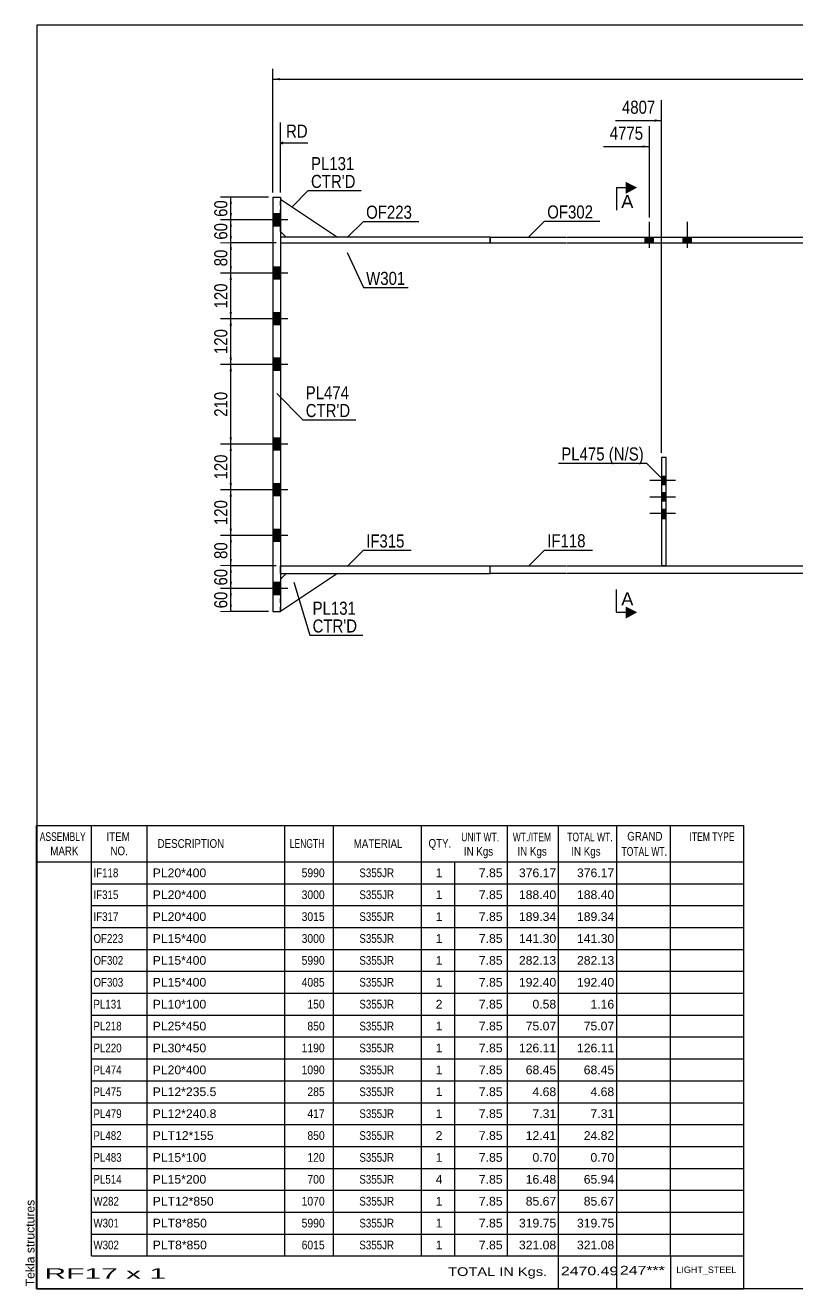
# Model space of a CAD drawing. Header units: millimetres. Extents: x -56 to 347, y -194 to 83.
# Drawn here: x -55.9 to 113.1, y -193.9 to 83.1 of the extents above; entities that cross this region are included whole.
import ezdxf

# ---------------------------------------------------------------- set-up
doc = ezdxf.new("R2010")
doc.units = ezdxf.units.MM
doc.linetypes.add('DXK_LINE_DOT1', pattern=[1.8814, 0.9407, -0.9407])
doc.styles.add('Arial', font='ARIAL.TTF', dxfattribs={"height": 0.2})
doc.styles.add('Arial Narrow', font='ARIALN.TTF', dxfattribs={"height": 0.2})

# ---------------------------------------------------------------- blocks, each defined once
blk = doc.blocks.new('Unknown-625697804-1211')
at = {"color": 5, "linetype": 'Continuous'}
for p, q in [((346.57, 83.11), (-53.43, 83.11)), ((-53.43, 83.11), (-53.43, -193.89)), ((346.57, -193.89), (346.57, 83.11)), ((-53.43, -193.89), (346.57, -193.89))]:
    blk.add_line(p, q, dxfattribs=at)
at = {"color": 174, "linetype": 'Continuous', "style": 'Arial'}
blk.add_text('Tekla structures', height=1.9102, rotation=90, dxfattribs=at).set_placement((-53.93, -193.39))
blk = doc.blocks.new('Part-625697804-1537 - 1232')
at = {"color": 2, "linetype": 'Continuous'}
for p, q in [((45.93, -37.08), (45.93, -35.42)), ((45.93, -35.42), (62.6, -35.42)), ((62.7, -35.42), (107.25, -35.42)), ((107.35, -35.42), (140.69, -35.42)), ((140.79, -35.42), (157.45, -35.42)), ((157.45, -35.42), (157.45, -37.08)), ((62.6, -37.08), (45.93, -37.08)), ((107.25, -37.08), (62.7, -37.08)), ((140.69, -37.08), (107.35, -37.08)), ((157.45, -37.08), (140.79, -37.08))]:
    blk.add_line(p, q, dxfattribs=at)
blk = doc.blocks.new('Part-625697804-1704 - 1232')
at = {"color": 7, "linetype": 'DXK_LINE_DOT1'}
for p, q in [((0, 35.42), (0, -35.42)), ((0, 35.42), (29.17, 35.42)), ((29.27, 35.42), (62.6, 35.42)), ((62.7, 35.42), (107.25, 35.42)), ((107.35, 35.42), (124.02, 35.42)), ((0, -35.42), (29.17, -35.42)), ((29.27, -35.42), (62.6, -35.42)), ((62.7, -35.42), (83.48, -35.42)), ((84.48, -35.42), (107.25, -35.42)), ((107.35, -35.42), (124.02, -35.42))]:
    blk.add_line(p, q, dxfattribs=at)
at = {"color": 2, "linetype": 'Continuous'}
blk.add_line((124.02, 35.42), (124.02, -35.42), dxfattribs=at)
blk = doc.blocks.new('Bolt-625697804-1708 - 1232')
at = {"linetype": 'Continuous'}
for points in [[(-1.67, 41.75), (-1.67, 39.08), (0, 39.08), (0, 41.75)], [(-1.67, 41.75), (-1.67, 39.08), (0, 39.08), (0, 41.75)], [(-1.67, 30.08), (-1.67, 27.42), (0, 27.42), (0, 30.08)], [(-1.67, 30.08), (-1.67, 27.42), (0, 27.42), (0, 30.08)], [(-1.67, 20.08), (-1.67, 17.42), (0, 17.42), (0, 20.08)], [(-1.67, 20.08), (-1.67, 17.42), (0, 17.42), (0, 20.08)], [(-1.67, 10.08), (-1.67, 7.42), (0, 7.42), (0, 10.08)], [(-1.67, 10.08), (-1.67, 7.42), (0, 7.42), (0, 10.08)], [(-1.67, -7.42), (-1.67, -10.08), (0, -10.08), (0, -7.42)], [(-1.67, -7.42), (-1.67, -10.08), (0, -10.08), (0, -7.42)], [(-1.67, -17.42), (-1.67, -20.08), (0, -20.08), (0, -17.42)], [(-1.67, -17.42), (-1.67, -20.08), (0, -20.08), (0, -17.42)], [(-1.67, -27.42), (-1.67, -30.08), (0, -30.08), (0, -27.42)], [(-1.67, -27.42), (-1.67, -30.08), (0, -30.08), (0, -27.42)], [(-1.67, -39.08), (-1.67, -41.75), (0, -41.75), (0, -39.08)], [(-1.67, -39.08), (-1.67, -41.75), (0, -41.75), (0, -39.08)]]:
    blk.add_hatch(color=3, dxfattribs=at).paths.add_polyline_path(points)
at = {"color": 3, "linetype": 'Continuous'}
for p, q in [((0, 41.75), (-1.67, 41.75)), ((0, 41.75), (-1.67, 41.75)), ((1.58, 40.42), (-7.5, 40.42)), ((1.58, 40.42), (-7.5, 40.42)), ((0, 39.08), (-1.67, 39.08)), ((0, 39.08), (-1.67, 39.08)), ((1.58, 28.75), (-7.5, 28.75)), ((1.58, 28.75), (-7.5, 28.75)), ((0, 30.08), (-1.67, 30.08)), ((0, 30.08), (-1.67, 30.08)), ((0, 27.42), (-1.67, 27.42)), ((0, 27.42), (-1.67, 27.42)), ((0, 20.08), (-1.67, 20.08)), ((0, 20.08), (-1.67, 20.08)), ((1.58, 18.75), (-7.5, 18.75)), ((1.58, 18.75), (-7.5, 18.75)), ((0, 17.42), (-1.67, 17.42)), ((0, 17.42), (-1.67, 17.42)), ((1.58, 8.75), (-7.5, 8.75)), ((1.58, 8.75), (-7.5, 8.75)), ((0, 10.08), (-1.67, 10.08)), ((0, 10.08), (-1.67, 10.08)), ((0, 7.42), (-1.67, 7.42)), ((0, 7.42), (-1.67, 7.42)), ((0, -7.42), (-1.67, -7.42)), ((0, -7.42), (-1.67, -7.42)), ((1.58, -8.75), (-7.5, -8.75)), ((1.58, -8.75), (-7.5, -8.75)), ((0, -10.08), (-1.67, -10.08)), ((0, -10.08), (-1.67, -10.08)), ((1.58, -18.75), (-7.5, -18.75)), ((1.58, -18.75), (-7.5, -18.75)), ((0, -17.42), (-1.67, -17.42)), ((0, -17.42), (-1.67, -17.42)), ((0, -20.08), (-1.67, -20.08)), ((0, -20.08), (-1.67, -20.08)), ((0, -27.42), (-1.67, -27.42)), ((0, -27.42), (-1.67, -27.42)), ((1.58, -28.75), (-7.5, -28.75)), ((1.58, -28.75), (-7.5, -28.75)), ((0, -30.08), (-1.67, -30.08)), ((0, -30.08), (-1.67, -30.08)), ((1.58, -40.42), (-7.5, -40.42)), ((1.58, -40.42), (-7.5, -40.42)), ((0, -39.08), (-1.67, -39.08)), ((0, -39.08), (-1.67, -39.08)), ((0, -41.75), (-1.67, -41.75)), ((0, -41.75), (-1.67, -41.75))]:
    blk.add_line(p, q, dxfattribs=at)
blk = doc.blocks.new('Part-625697804-1644 - 1232')
at = {"color": 2, "linetype": 'Continuous'}
for p, q in [((84.48, -11.68), (83.48, -11.68)), ((83.48, -11.68), (83.48, -35.42)), ((84.48, -35.42), (84.48, -11.68)), ((83.48, -25.01), (84.48, -25.01))]:
    blk.add_line(p, q, dxfattribs=at)
at = {"color": 7, "linetype": 'DXK_LINE_DOT1'}
blk.add_line((84.48, -35.42), (83.48, -35.42), dxfattribs=at)
blk = doc.blocks.new('Part-625697804-1405 - 1232')
at = {"color": 2, "linetype": 'Continuous'}
for p, q in [((0, 36.67), (0, 35.42)), ((29.17, 36.67), (0, 36.67)), ((45.93, 36.67), (29.27, 36.67)), ((45.93, 35.42), (45.93, 36.67)), ((0, 35.42), (29.17, 35.42)), ((29.27, 35.42), (45.93, 35.42))]:
    blk.add_line(p, q, dxfattribs=at)
blk = doc.blocks.new('Part-625697804-1427 - 1232')
at = {"color": 2, "linetype": 'Continuous'}
for p, q in [((45.93, 36.67), (45.93, 35.42)), ((45.93, 36.67), (62.6, 36.67)), ((62.7, 36.67), (107.25, 36.67)), ((107.35, 36.67), (140.69, 36.67)), ((140.79, 36.67), (157.45, 36.67)), ((157.45, 36.67), (157.45, 35.42)), ((45.93, 35.42), (62.6, 35.42)), ((62.7, 35.42), (107.25, 35.42)), ((107.35, 35.42), (140.69, 35.42)), ((140.79, 35.42), (157.45, 35.42))]:
    blk.add_line(p, q, dxfattribs=at)
blk = doc.blocks.new('Part-625697804-1515 - 1232')
at = {"color": 2, "linetype": 'Continuous'}
for p, q in [((0, -37.08), (0, -35.42)), ((0, -35.42), (29.17, -35.42)), ((29.27, -35.42), (45.93, -35.42)), ((45.93, -37.08), (45.93, -35.42)), ((0, -37.08), (29.17, -37.08)), ((29.27, -37.08), (45.93, -37.08))]:
    blk.add_line(p, q, dxfattribs=at)
blk = doc.blocks.new('Part-625697804-1588 - 1232')
at = {"color": 2, "linetype": 'Continuous'}
for p, q in [((-1.67, 45.42), (0, 45.42)), ((-1.67, 45.42), (-1.67, -45.42)), ((0, 45.42), (0, -45.42)), ((-1.67, -45.42), (0, -45.42))]:
    blk.add_line(p, q, dxfattribs=at)
blk = doc.blocks.new('Part-625697804-1617 - 1232')
at = {"color": 2, "linetype": 'Continuous'}
for p, q in [((0, 45), (12.5, 36.67)), ((1.25, 36.67), (0, 37.92))]:
    blk.add_line(p, q, dxfattribs=at)
at = {"color": 7, "linetype": 'DXK_LINE_DOT1'}
for p, q in [((0, 37.92), (0, 45)), ((12.5, 36.67), (1.25, 36.67))]:
    blk.add_line(p, q, dxfattribs=at)
blk = doc.blocks.new('Part-625697804-1622 - 1232')
at = {"color": 2, "linetype": 'Continuous'}
for p, q in [((12.5, -37.08), (0, -45.42)), ((0, -38.33), (1.25, -37.08))]:
    blk.add_line(p, q, dxfattribs=at)
at = {"color": 7, "linetype": 'DXK_LINE_DOT1'}
for p, q in [((0, -45.42), (0, -38.33)), ((1.25, -37.08), (12.5, -37.08))]:
    blk.add_line(p, q, dxfattribs=at)
blk = doc.blocks.new('Bolt-625697804-1706 - 1232')
at = {"linetype": 'Continuous'}
for points in [[(79.89, 35.42), (81.73, 35.42), (81.73, 36.67), (79.89, 36.67)], [(79.89, 35.41), (81.73, 35.41), (81.73, 36.66), (79.89, 36.66)], [(88.23, 35.42), (90.06, 35.42), (90.06, 36.67), (88.23, 36.67)], [(88.23, 35.41), (90.06, 35.41), (90.06, 36.66), (88.23, 36.66)]]:
    blk.add_hatch(color=3, dxfattribs=at).paths.add_polyline_path(points)
at = {"color": 3, "linetype": 'Continuous'}
for p, q in [((80.81, 34.33), (80.81, 40)), ((80.81, 34.33), (80.81, 39.99)), ((89.14, 34.33), (89.14, 40)), ((89.14, 34.33), (89.14, 39.99)), ((79.89, 35.42), (79.89, 36.67)), ((79.89, 35.41), (79.89, 36.66)), ((81.73, 35.42), (81.73, 36.67)), ((81.73, 35.41), (81.73, 36.66)), ((88.23, 35.42), (88.23, 36.67)), ((88.23, 35.41), (88.23, 36.66)), ((90.06, 35.42), (90.06, 36.67)), ((90.06, 35.41), (90.06, 36.66))]:
    blk.add_line(p, q, dxfattribs=at)
blk = doc.blocks.new('Bolt-625697804-1709 - 1232')
at = {"linetype": 'Continuous'}
for points in [[(84.48, -17.63), (84.48, -15.8), (83.48, -15.8), (83.48, -17.63)], [(84.48, -21.26), (84.48, -19.43), (83.48, -19.43), (83.48, -21.26)], [(84.48, -24.9), (84.48, -23.06), (83.48, -23.06), (83.48, -24.9)]]:
    blk.add_hatch(color=3, dxfattribs=at).paths.add_polyline_path(points)
at = {"color": 3, "linetype": 'Continuous'}
for p, q in [((84.48, -15.8), (83.48, -15.8)), ((86.56, -16.71), (80.89, -16.71)), ((84.48, -17.63), (83.48, -17.63)), ((86.56, -20.35), (80.89, -20.35)), ((84.48, -19.43), (83.48, -19.43)), ((84.48, -21.26), (83.48, -21.26)), ((86.56, -23.98), (80.89, -23.98)), ((84.48, -23.06), (83.48, -23.06)), ((84.48, -24.9), (83.48, -24.9))]:
    blk.add_line(p, q, dxfattribs=at)
blk = doc.blocks.new('StraightDimension-625697804-1729 - 1232')
at = {"linetype": 'Continuous'}
blk.add_hatch(color=7, dxfattribs=at).paths.add_polyline_path([(79.31, 56.76), (80.81, 56.51), (79.31, 56.26)])
at = {"color": 7, "linetype": 'Continuous'}
for p, q in [((80.81, 40.99), (80.81, 61.01)), ((70.75, 56.51), (80.81, 56.51))]:
    blk.add_line(p, q, dxfattribs=at)
at = {"color": 0, "linetype": 'Continuous'}
blk.add_wipeout([(6.53, 57.86), (6.53, 62.06), (0.59, 62.06), (0.59, 57.86)], dxfattribs=at)
at = {"color": 7, "linetype": 'Continuous'}
for p, q in [((0, 46.42), (0, 61.76)), ((0.5, 57.51), (0, 57.26)), ((0.5, 57.01), (0, 57.26)), ((5.93, 57.26), (0, 57.26))]:
    blk.add_line(p, q, dxfattribs=at)
at = {"color": 3, "linetype": 'Continuous', "style": 'Arial Narrow'}
blk.add_text('RD', height=2.863, dxfattribs=at).set_placement((1.19, 58.46))
at = {"color": 0}
blk.add_wipeout([(80.04, 57.41), (80.04, 61.61), (71.52, 61.61), (71.52, 57.41)], dxfattribs=at)
at = {"color": 3, "style": 'Arial Narrow'}
blk.add_text('4775', height=2.863, dxfattribs=at).set_placement((72.12, 58.01))
blk = doc.blocks.new('StraightDimension-625697804-1847 - 1232')
at = {"linetype": 'Continuous'}
for points in [[(-11.17, 43.92), (-10.92, 45.42), (-10.67, 43.92)], [(-10.67, 41.92), (-10.92, 40.42), (-11.17, 41.92)]]:
    blk.add_hatch(color=7, dxfattribs=at).paths.add_polyline_path(points)
at = {"color": 7, "linetype": 'Continuous'}
for p, q in [((-2.67, 45.42), (-13.17, 45.42)), ((-10.92, 40.42), (-10.92, 45.42)), ((-1, 40.42), (-13.17, 40.42))]:
    blk.add_line(p, q, dxfattribs=at)
at = {"color": 0}
blk.add_wipeout([(-11.07, 45.34), (-15.27, 45.34), (-15.27, 40.49), (-11.07, 40.49)], dxfattribs=at)
at = {"color": 3, "style": 'Arial Narrow'}
blk.add_text('60', height=2.863, rotation=90.0002, dxfattribs=at).set_placement((-11.67, 41.09))
blk = doc.blocks.new('StraightDimension-625697804-1748 - 1232')
at = {"linetype": 'Continuous'}
blk.add_hatch(color=7, dxfattribs=at).paths.add_polyline_path([(81.98, 62.46), (83.48, 62.21), (81.98, 61.96)])
at = {"color": 7, "linetype": 'Continuous'}
for p, q in [((83.48, -10.68), (83.48, 66.71)), ((73.41, 62.21), (83.48, 62.21))]:
    blk.add_line(p, q, dxfattribs=at)
at = {"color": 0}
blk.add_wipeout([(82.7, 63.11), (82.7, 67.31), (74.19, 67.31), (74.19, 63.11)], dxfattribs=at)
at = {"color": 3, "style": 'Arial Narrow'}
blk.add_text('4807', height=2.863, dxfattribs=at).set_placement((74.79, 63.71))
blk = doc.blocks.new('StraightDimension-625697804-1881 - 1232')
at = {"linetype": 'Continuous'}
for points in [[(-11.17, 33.92), (-10.92, 35.42), (-10.67, 33.92)], [(-10.67, 30.25), (-10.92, 28.75), (-11.17, 30.25)]]:
    blk.add_hatch(color=7, dxfattribs=at).paths.add_polyline_path(points)
at = {"color": 7, "linetype": 'Continuous'}
for p, q in [((-1, 35.42), (-13.17, 35.42)), ((-10.92, 28.75), (-10.92, 35.42)), ((-1, 28.75), (-13.17, 28.75))]:
    blk.add_line(p, q, dxfattribs=at)
at = {"color": 0}
blk.add_wipeout([(-11.07, 34.51), (-15.27, 34.51), (-15.27, 29.66), (-11.07, 29.66)], dxfattribs=at)
at = {"color": 3, "style": 'Arial Narrow'}
blk.add_text('80', height=2.863, rotation=90.0002, dxfattribs=at).set_placement((-11.67, 30.26))
blk = doc.blocks.new('StraightDimension-625697804-1865 - 1232')
at = {"linetype": 'Continuous'}
for points in [[(-11.17, 38.92), (-10.92, 40.42), (-10.67, 38.92)], [(-10.67, 36.92), (-10.92, 35.42), (-11.17, 36.92)]]:
    blk.add_hatch(color=7, dxfattribs=at).paths.add_polyline_path(points)
at = {"color": 7, "linetype": 'Continuous'}
for p, q in [((-1, 40.42), (-13.17, 40.42)), ((-10.92, 35.42), (-10.92, 40.42)), ((-1, 35.42), (-13.17, 35.42))]:
    blk.add_line(p, q, dxfattribs=at)
at = {"color": 0}
blk.add_wipeout([(-11.07, 40.34), (-15.27, 40.34), (-15.27, 35.49), (-11.07, 35.49)], dxfattribs=at)
at = {"color": 3, "style": 'Arial Narrow'}
blk.add_text('60', height=2.863, rotation=90.0002, dxfattribs=at).set_placement((-11.67, 36.09))
blk = doc.blocks.new('StraightDimension-625697804-1898 - 1232')
at = {"linetype": 'Continuous'}
for points in [[(-11.17, 17.25), (-10.92, 18.75), (-10.67, 17.25)], [(-10.67, 10.25), (-10.92, 8.75), (-11.17, 10.25)]]:
    blk.add_hatch(color=7, dxfattribs=at).paths.add_polyline_path(points)
at = {"color": 7, "linetype": 'Continuous'}
for p, q in [((-1, 18.75), (-13.17, 18.75)), ((-10.92, 8.75), (-10.92, 18.75)), ((-1, 8.75), (-13.17, 8.75))]:
    blk.add_line(p, q, dxfattribs=at)
at = {"color": 0}
blk.add_wipeout([(-11.07, 17.09), (-15.27, 17.09), (-15.27, 10.41), (-11.07, 10.41)], dxfattribs=at)
at = {"color": 3, "style": 'Arial Narrow'}
blk.add_text('120', height=2.863, rotation=90.0002, dxfattribs=at).set_placement((-11.67, 11.01))
blk = doc.blocks.new('StraightDimension-625697804-1889 - 1232')
at = {"linetype": 'Continuous'}
for points in [[(-11.17, 27.25), (-10.92, 28.75), (-10.67, 27.25)], [(-10.67, 20.25), (-10.92, 18.75), (-11.17, 20.25)]]:
    blk.add_hatch(color=7, dxfattribs=at).paths.add_polyline_path(points)
at = {"color": 7, "linetype": 'Continuous'}
for p, q in [((-1, 28.75), (-13.17, 28.75)), ((-10.92, 18.75), (-10.92, 28.75)), ((-1, 18.75), (-13.17, 18.75))]:
    blk.add_line(p, q, dxfattribs=at)
at = {"color": 0}
blk.add_wipeout([(-11.07, 27.09), (-15.27, 27.09), (-15.27, 20.41), (-11.07, 20.41)], dxfattribs=at)
at = {"color": 3, "style": 'Arial Narrow'}
blk.add_text('120', height=2.863, rotation=90.0002, dxfattribs=at).set_placement((-11.67, 21.01))
blk = doc.blocks.new('StraightDimension-625697804-1905 - 1232')
at = {"linetype": 'Continuous'}
for points in [[(-11.17, 7.25), (-10.92, 8.75), (-10.67, 7.25)], [(-10.67, -7.25), (-10.92, -8.75), (-11.17, -7.25)]]:
    blk.add_hatch(color=7, dxfattribs=at).paths.add_polyline_path(points)
at = {"color": 7, "linetype": 'Continuous'}
for p, q in [((-1, 8.75), (-13.17, 8.75)), ((-10.92, -8.75), (-10.92, 8.75)), ((-1, -8.75), (-13.17, -8.75))]:
    blk.add_line(p, q, dxfattribs=at)
at = {"color": 0}
blk.add_wipeout([(-11.07, 3.34), (-15.27, 3.34), (-15.27, -3.34), (-11.07, -3.34)], dxfattribs=at)
at = {"color": 3, "style": 'Arial Narrow'}
blk.add_text('210', height=2.863, rotation=90.0002, dxfattribs=at).set_placement((-11.67, -2.74))
blk = doc.blocks.new('StraightDimension-625697804-1912 - 1232')
at = {"linetype": 'Continuous'}
for points in [[(-11.17, -10.25), (-10.92, -8.75), (-10.67, -10.25)], [(-10.67, -17.25), (-10.92, -18.75), (-11.17, -17.25)]]:
    blk.add_hatch(color=7, dxfattribs=at).paths.add_polyline_path(points)
at = {"color": 7, "linetype": 'Continuous'}
for p, q in [((-1, -8.75), (-13.17, -8.75)), ((-10.92, -18.75), (-10.92, -8.75)), ((-1, -18.75), (-13.17, -18.75))]:
    blk.add_line(p, q, dxfattribs=at)
at = {"color": 0}
blk.add_wipeout([(-11.07, -10.41), (-15.27, -10.41), (-15.27, -17.09), (-11.07, -17.09)], dxfattribs=at)
at = {"color": 3, "style": 'Arial Narrow'}
blk.add_text('120', height=2.863, rotation=90.0002, dxfattribs=at).set_placement((-11.67, -16.49))
blk = doc.blocks.new('StraightDimension-625697804-1919 - 1232')
at = {"linetype": 'Continuous'}
for points in [[(-11.17, -20.25), (-10.92, -18.75), (-10.67, -20.25)], [(-10.67, -27.24), (-10.92, -28.74), (-11.17, -27.24)]]:
    blk.add_hatch(color=7, dxfattribs=at).paths.add_polyline_path(points)
at = {"color": 7, "linetype": 'Continuous'}
for p, q in [((-1, -18.75), (-13.17, -18.75)), ((-10.92, -28.74), (-10.92, -18.75)), ((-1, -28.74), (-13.17, -28.74))]:
    blk.add_line(p, q, dxfattribs=at)
at = {"color": 0}
blk.add_wipeout([(-11.07, -20.4), (-15.27, -20.4), (-15.27, -27.09), (-11.07, -27.09)], dxfattribs=at)
at = {"color": 3, "style": 'Arial Narrow'}
blk.add_text('120', height=2.863, rotation=90.0002, dxfattribs=at).set_placement((-11.67, -26.49))
blk = doc.blocks.new('StraightDimension-625697804-1929 - 1232')
at = {"linetype": 'Continuous'}
for points in [[(-11.17, -30.24), (-10.92, -28.74), (-10.67, -30.24)], [(-10.67, -33.92), (-10.92, -35.42), (-11.17, -33.92)]]:
    blk.add_hatch(color=7, dxfattribs=at).paths.add_polyline_path(points)
at = {"color": 7, "linetype": 'Continuous'}
for p, q in [((-1, -28.74), (-13.17, -28.74)), ((-10.92, -35.42), (-10.92, -28.74)), ((-1, -35.42), (-13.17, -35.42))]:
    blk.add_line(p, q, dxfattribs=at)
at = {"color": 0}
blk.add_wipeout([(-11.07, -29.65), (-15.27, -29.65), (-15.27, -34.51), (-11.07, -34.51)], dxfattribs=at)
at = {"color": 3, "style": 'Arial Narrow'}
blk.add_text('80', height=2.863, rotation=90.0002, dxfattribs=at).set_placement((-11.67, -33.91))
blk = doc.blocks.new('StraightDimension-625697804-1935 - 1232')
at = {"linetype": 'Continuous'}
for points in [[(-11.17, -36.92), (-10.92, -35.42), (-10.67, -36.92)], [(-10.67, -38.92), (-10.92, -40.42), (-11.17, -38.92)]]:
    blk.add_hatch(color=7, dxfattribs=at).paths.add_polyline_path(points)
at = {"color": 7, "linetype": 'Continuous'}
for p, q in [((-1, -35.42), (-13.17, -35.42)), ((-10.92, -40.42), (-10.92, -35.42)), ((-1, -40.42), (-13.17, -40.42))]:
    blk.add_line(p, q, dxfattribs=at)
at = {"color": 0}
blk.add_wipeout([(-11.07, -35.49), (-15.27, -35.49), (-15.27, -40.34), (-11.07, -40.34)], dxfattribs=at)
at = {"color": 3, "style": 'Arial Narrow'}
blk.add_text('60', height=2.863, rotation=90.0002, dxfattribs=at).set_placement((-11.67, -39.74))
blk = doc.blocks.new('StraightDimension-625697804-1950 - 1232')
at = {"linetype": 'Continuous'}
for points in [[(-11.17, -41.92), (-10.92, -40.42), (-10.67, -41.92)], [(-10.67, -43.92), (-10.92, -45.42), (-11.17, -43.92)]]:
    blk.add_hatch(color=7, dxfattribs=at).paths.add_polyline_path(points)
at = {"color": 7, "linetype": 'Continuous'}
for p, q in [((-1, -40.42), (-13.17, -40.42)), ((-10.92, -45.42), (-10.92, -40.42)), ((-2.67, -45.42), (-13.17, -45.42))]:
    blk.add_line(p, q, dxfattribs=at)
at = {"color": 0}
blk.add_wipeout([(-11.07, -40.49), (-15.27, -40.49), (-15.27, -45.34), (-11.07, -45.34)], dxfattribs=at)
at = {"color": 3, "style": 'Arial Narrow'}
blk.add_text('60', height=2.863, rotation=90.0002, dxfattribs=at).set_placement((-11.67, -44.74))
blk = doc.blocks.new('StraightDimension-625697804-1968 - 1232')
at = {"linetype": 'Continuous'}
for points in [[(-0.17, 71.04), (-1.67, 71.29), (-0.17, 71.54)], [(288.55, 71.54), (290.05, 71.29), (288.55, 71.04)]]:
    blk.add_hatch(color=7, dxfattribs=at).paths.add_polyline_path(points)
at = {"color": 7, "linetype": 'Continuous'}
for p, q in [((-1.67, 46.42), (-1.67, 73.54)), ((290.05, -36.5), (290.05, 73.54)), ((-1.67, 71.29), (290.05, 71.29))]:
    blk.add_line(p, q, dxfattribs=at)
at = {"color": 0}
blk.add_wipeout([(149.36, 71.44), (149.36, 75.64), (139.02, 75.64), (139.02, 71.44)], dxfattribs=at)
at = {"color": 3, "style": 'Arial Narrow'}
blk.add_text('13215', height=2.863, dxfattribs=at).set_placement((139.62, 72.04))
blk = doc.blocks.new('CBS_BOM-625697804-7158')
at = {"color": 7, "linetype": 'Continuous'}
for p, q in [((-53.46, -100.33), (-53.46, -92.33)), ((-53.46, -92.33), (101.46, -92.33)), ((-41.46, -100.33), (-41.46, -92.33)), ((-29.27, -100.33), (-29.27, -92.33)), ((0.89, -100.33), (0.89, -92.33)), ((11.57, -100.33), (11.57, -92.33)), ((30.89, -100.33), (30.89, -92.33)), ((49.69, -100.33), (49.69, -92.33)), ((60.9, -100.33), (60.9, -92.33)), ((73.69, -100.33), (73.69, -92.33)), ((85.44, -100.33), (85.44, -92.33)), ((101.46, -92.33), (101.45, -100.32)), ((-53.46, -100.33), (101.46, -100.33)), ((-53.46, -105.13), (-53.46, -100.33)), ((-41.46, -105.13), (-41.46, -100.33)), ((-29.27, -105.13), (-29.27, -100.33)), ((0.89, -105.13), (0.89, -100.33)), ((11.57, -105.13), (11.57, -100.33)), ((30.89, -105.13), (30.89, -100.33)), ((38.15, -105.13), (38.15, -100.33)), ((49.69, -105.13), (49.69, -100.33)), ((60.9, -105.13), (60.9, -100.33)), ((73.69, -105.13), (73.69, -100.33)), ((85.45, -105.13), (85.45, -100.33)), ((101.46, -100.33), (101.46, -105.13)), ((-53.46, -109.93), (-53.46, -105.13)), ((-41.46, -105.13), (101.46, -105.13)), ((-41.46, -109.93), (-41.46, -105.13)), ((-29.27, -109.93), (-29.27, -105.13)), ((0.89, -109.93), (0.89, -105.13)), ((11.57, -109.93), (11.57, -105.13)), ((30.89, -109.93), (30.89, -105.13)), ((38.15, -109.93), (38.15, -105.13)), ((49.69, -109.93), (49.69, -105.13)), ((60.9, -109.93), (60.9, -105.13)), ((73.69, -109.93), (73.69, -105.13)), ((85.45, -109.93), (85.45, -105.13)), ((101.46, -105.13), (101.46, -109.93)), ((-53.46, -114.73), (-53.46, -109.93)), ((-41.46, -109.93), (101.46, -109.93)), ((-41.46, -114.73), (-41.46, -109.93)), ((-29.27, -114.73), (-29.27, -109.93)), ((0.89, -114.73), (0.89, -109.93)), ((11.57, -114.73), (11.57, -109.93)), ((30.89, -114.73), (30.89, -109.93)), ((38.15, -114.73), (38.15, -109.93)), ((49.69, -114.73), (49.69, -109.93)), ((60.9, -114.73), (60.9, -109.93)), ((73.69, -114.73), (73.69, -109.93)), ((85.45, -114.73), (85.45, -109.93)), ((101.46, -109.93), (101.46, -114.73)), ((-53.46, -119.53), (-53.46, -114.73)), ((-41.46, -114.73), (101.46, -114.73)), ((-41.46, -119.53), (-41.46, -114.73)), ((-29.27, -119.53), (-29.27, -114.73)), ((0.89, -119.53), (0.89, -114.73)), ((11.57, -119.53), (11.57, -114.73)), ((30.89, -119.53), (30.89, -114.73)), ((38.15, -119.53), (38.15, -114.73)), ((49.69, -119.53), (49.69, -114.73)), ((60.9, -119.53), (60.9, -114.73)), ((73.69, -119.53), (73.69, -114.73)), ((85.45, -119.53), (85.45, -114.73)), ((101.46, -114.73), (101.46, -119.53)), ((-53.46, -124.33), (-53.46, -119.53)), ((-41.46, -119.53), (101.46, -119.53)), ((-41.46, -124.33), (-41.46, -119.53)), ((-29.27, -124.33), (-29.27, -119.53)), ((0.89, -124.33), (0.89, -119.53)), ((11.57, -124.33), (11.57, -119.53)), ((30.89, -124.33), (30.89, -119.53)), ((38.15, -124.33), (38.15, -119.53)), ((49.69, -124.33), (49.69, -119.53)), ((60.9, -124.33), (60.9, -119.53)), ((73.69, -124.33), (73.69, -119.53)), ((85.45, -124.33), (85.45, -119.53)), ((101.46, -119.53), (101.46, -124.33)), ((-53.46, -129.13), (-53.46, -124.33)), ((-41.46, -124.33), (101.46, -124.33)), ((-41.46, -129.13), (-41.46, -124.33)), ((-29.27, -129.13), (-29.27, -124.33)), ((0.89, -129.13), (0.89, -124.33)), ((11.57, -129.13), (11.57, -124.33)), ((30.89, -129.13), (30.89, -124.33)), ((38.15, -129.13), (38.15, -124.33)), ((49.69, -129.13), (49.69, -124.33)), ((60.9, -129.13), (60.9, -124.33)), ((73.69, -129.13), (73.69, -124.33)), ((85.45, -129.13), (85.45, -124.33)), ((101.46, -124.33), (101.46, -129.13)), ((-53.46, -133.93), (-53.46, -129.13)), ((-41.46, -129.13), (101.46, -129.13)), ((-41.46, -133.93), (-41.46, -129.13)), ((-29.27, -133.93), (-29.27, -129.13)), ((0.89, -133.93), (0.89, -129.13)), ((11.57, -133.93), (11.57, -129.13)), ((30.89, -133.93), (30.89, -129.13)), ((38.15, -133.93), (38.15, -129.13)), ((49.69, -133.93), (49.69, -129.13)), ((60.9, -133.93), (60.9, -129.13)), ((73.69, -133.93), (73.69, -129.13)), ((85.45, -133.93), (85.45, -129.13)), ((101.46, -129.13), (101.46, -133.93)), ((-53.46, -138.73), (-53.46, -133.93)), ((-41.46, -133.93), (101.46, -133.93)), ((-41.46, -138.73), (-41.46, -133.93)), ((-29.27, -138.73), (-29.27, -133.93)), ((0.89, -138.73), (0.89, -133.93)), ((11.57, -138.73), (11.57, -133.93)), ((30.89, -138.73), (30.89, -133.93)), ((38.15, -138.73), (38.15, -133.93)), ((49.69, -138.73), (49.69, -133.93)), ((60.9, -138.73), (60.9, -133.93)), ((73.69, -138.73), (73.69, -133.93)), ((85.45, -138.73), (85.45, -133.93)), ((101.46, -133.93), (101.46, -138.73)), ((-53.46, -143.53), (-53.46, -138.73)), ((-41.46, -138.73), (101.46, -138.73)), ((-41.46, -143.53), (-41.46, -138.73)), ((-29.27, -143.53), (-29.27, -138.73)), ((0.89, -143.53), (0.89, -138.73)), ((11.57, -143.53), (11.57, -138.73)), ((30.89, -143.53), (30.89, -138.73)), ((38.15, -143.53), (38.15, -138.73)), ((49.69, -143.53), (49.69, -138.73)), ((60.9, -143.53), (60.9, -138.73)), ((73.69, -143.53), (73.69, -138.73)), ((85.45, -143.53), (85.45, -138.73)), ((101.46, -138.73), (101.46, -143.53)), ((-53.46, -148.33), (-53.46, -143.53)), ((-41.46, -143.53), (101.46, -143.53)), ((-41.46, -148.33), (-41.46, -143.53)), ((-29.27, -148.33), (-29.27, -143.53)), ((0.89, -148.33), (0.89, -143.53)), ((11.57, -148.33), (11.57, -143.53)), ((30.89, -148.33), (30.89, -143.53)), ((38.15, -148.33), (38.15, -143.53)), ((49.69, -148.33), (49.69, -143.53)), ((60.9, -148.33), (60.9, -143.53)), ((73.69, -148.33), (73.69, -143.53)), ((85.45, -148.33), (85.45, -143.53)), ((101.46, -143.53), (101.46, -148.33)), ((-53.46, -153.13), (-53.46, -148.33)), ((-41.46, -148.33), (101.46, -148.33)), ((-41.46, -153.13), (-41.46, -148.33)), ((-29.27, -153.13), (-29.27, -148.33)), ((0.89, -153.13), (0.89, -148.33)), ((11.57, -153.13), (11.57, -148.33)), ((30.89, -153.13), (30.89, -148.33)), ((38.15, -153.13), (38.15, -148.33)), ((49.69, -153.13), (49.69, -148.33)), ((60.9, -153.13), (60.9, -148.33)), ((73.69, -153.13), (73.69, -148.33)), ((85.45, -153.13), (85.45, -148.33)), ((101.46, -148.33), (101.46, -153.13)), ((-53.46, -157.93), (-53.46, -153.13)), ((-41.46, -153.13), (101.46, -153.13)), ((-41.46, -157.93), (-41.46, -153.13)), ((-29.27, -157.93), (-29.27, -153.13)), ((0.89, -157.93), (0.89, -153.13)), ((11.57, -157.93), (11.57, -153.13)), ((30.89, -157.93), (30.89, -153.13)), ((38.15, -157.93), (38.15, -153.13)), ((49.69, -157.93), (49.69, -153.13)), ((60.9, -157.93), (60.9, -153.13)), ((73.69, -157.93), (73.69, -153.13)), ((85.45, -157.93), (85.45, -153.13)), ((101.46, -153.13), (101.46, -157.93)), ((-53.46, -162.73), (-53.46, -157.93)), ((-41.46, -157.93), (101.46, -157.93)), ((-41.46, -162.73), (-41.46, -157.93)), ((-29.27, -162.73), (-29.27, -157.93)), ((0.89, -162.73), (0.89, -157.93)), ((11.57, -162.73), (11.57, -157.93)), ((30.89, -162.73), (30.89, -157.93)), ((38.15, -162.73), (38.15, -157.93)), ((49.69, -162.73), (49.69, -157.93)), ((60.9, -162.73), (60.9, -157.93)), ((73.69, -162.73), (73.69, -157.93)), ((85.45, -162.73), (85.45, -157.93)), ((101.46, -157.93), (101.46, -162.73)), ((-53.46, -167.53), (-53.46, -162.73)), ((-41.46, -162.73), (101.46, -162.73)), ((-41.46, -167.53), (-41.46, -162.73)), ((-29.27, -167.53), (-29.27, -162.73)), ((0.89, -167.53), (0.89, -162.73)), ((11.57, -167.53), (11.57, -162.73)), ((30.89, -167.53), (30.89, -162.73)), ((38.15, -167.53), (38.15, -162.73)), ((49.69, -167.53), (49.69, -162.73)), ((60.9, -167.53), (60.9, -162.73)), ((73.69, -167.53), (73.69, -162.73)), ((85.45, -167.53), (85.45, -162.73)), ((101.46, -162.73), (101.46, -167.53)), ((-53.46, -172.33), (-53.46, -167.53)), ((-41.46, -167.53), (101.46, -167.53)), ((-41.46, -172.33), (-41.46, -167.53)), ((-29.27, -172.33), (-29.27, -167.53)), ((0.89, -172.33), (0.89, -167.53)), ((11.57, -172.33), (11.57, -167.53)), ((30.89, -172.33), (30.89, -167.53)), ((38.15, -172.33), (38.15, -167.53)), ((49.69, -172.33), (49.69, -167.53)), ((60.9, -172.33), (60.9, -167.53)), ((73.69, -172.33), (73.69, -167.53)), ((85.45, -172.33), (85.45, -167.53)), ((101.46, -167.53), (101.46, -172.33)), ((-53.46, -177.13), (-53.46, -172.33)), ((-41.46, -172.33), (101.46, -172.33)), ((-41.46, -177.13), (-41.46, -172.33)), ((-29.27, -177.13), (-29.27, -172.33)), ((0.89, -177.13), (0.89, -172.33)), ((11.57, -177.13), (11.57, -172.33)), ((30.89, -177.13), (30.89, -172.33)), ((38.15, -177.13), (38.15, -172.33)), ((49.69, -177.13), (49.69, -172.33)), ((60.9, -177.13), (60.9, -172.33)), ((73.69, -177.13), (73.69, -172.33)), ((85.45, -177.13), (85.45, -172.33)), ((101.46, -172.33), (101.46, -177.13)), ((-53.46, -181.93), (-53.46, -177.13)), ((-41.46, -177.13), (101.46, -177.13)), ((-41.46, -181.93), (-41.46, -177.13)), ((-29.27, -181.93), (-29.27, -177.13)), ((0.89, -181.93), (0.89, -177.13)), ((11.57, -181.93), (11.57, -177.13)), ((30.89, -181.93), (30.89, -177.13)), ((38.15, -181.93), (38.15, -177.13)), ((49.69, -181.93), (49.69, -177.13)), ((60.9, -181.93), (60.9, -177.13)), ((73.69, -181.93), (73.69, -177.13)), ((85.45, -181.93), (85.45, -177.13)), ((101.46, -177.13), (101.46, -181.93)), ((-53.46, -186.73), (-53.46, -181.93)), ((-41.46, -181.93), (101.46, -181.93)), ((-41.46, -186.73), (-41.46, -181.93)), ((-29.27, -186.73), (-29.27, -181.93)), ((0.89, -186.73), (0.89, -181.93)), ((11.57, -186.73), (11.57, -181.93)), ((30.89, -186.73), (30.89, -181.93)), ((38.15, -186.73), (38.15, -181.93)), ((49.69, -186.73), (49.69, -181.93)), ((60.9, -186.73), (60.9, -181.93)), ((73.69, -186.73), (73.69, -181.93)), ((85.45, -186.73), (85.45, -181.93)), ((101.46, -181.93), (101.46, -186.73)), ((-53.46, -193.93), (-53.46, -186.75)), ((-41.46, -186.73), (101.46, -186.73)), ((60.9, -193.93), (60.9, -186.75)), ((73.69, -193.93), (73.69, -186.75)), ((85.49, -193.93), (85.49, -186.75)), ((101.46, -186.73), (101.46, -193.93)), ((-53.46, -193.93), (101.46, -193.93))]:
    blk.add_line(p, q, dxfattribs=at)
at = {"color": 3, "linetype": 'Continuous', "style": 'Arial'}
for s, height, width, p in [('ASSEMBLY', 1.91, 0.7, (-52.78, -95.75)), ('ITEM', 1.91, 0.8, (-38.14, -95.75)), ('UNIT WT.', 1.91, 0.7, (39.58, -95.83)), ('WT./ITEM', 1.91, 0.7, (50.87, -95.83)), ('TOTAL WT.', 1.91, 0.7, (62.81, -95.83)), ('GRAND', 1.91, 0.8, (75.96, -95.67)), ('ITEM TYPE', 1.91, 0.7, (89.6, -95.75)), ('NO.', 1.91, 0.8, (-37.28, -98.89)), ('DESCRIPTION', 1.9102, 0.8, (-26.95, -97.26)), ('LENGTH', 1.91, 0.7, (2, -97.26)), ('MATERIAL', 1.91, 0.8, (16.02, -97.3)), ('QTY.', 1.91, 0.8, (32.41, -97.23)), ('MARK', 1.91, 0.8, (-50.46, -98.89)), ('IN Kgs', 1.91, 0.8, (40.16, -98.97)), ('IN Kgs', 1.91, 0.8, (51.91, -98.97)), ('IN Kgs', 1.91, 0.8, (63.7, -98.97)), ('TOTAL WT.', 1.91, 0.7, (74.7, -99.01))]:
    blk.add_text(s, height=height, dxfattribs=dict(at, width=width)).set_placement(p)
at = {"color": 7, "linetype": 'Continuous', "style": 'Arial'}
for s, width, p in [('IF118', 0.8, (-41.01, -103.69)), ('5990', 0.85, (4.61, -103.69)), ('S355JR', 0.8, (17.26, -103.69)), ('IF315', 0.8, (-41.01, -108.49)), ('3000', 0.85, (4.61, -108.49)), ('S355JR', 0.8, (17.26, -108.49)), ('IF317', 0.8, (-41.01, -113.29)), ('3015', 0.85, (4.61, -113.29)), ('S355JR', 0.8, (17.26, -113.29)), ('OF223', 0.8, (-41.01, -118.09)), ('3000', 0.85, (4.61, -118.09)), ('S355JR', 0.8, (17.26, -118.09)), ('OF302', 0.8, (-41.01, -122.89)), ('5990', 0.85, (4.61, -122.89)), ('S355JR', 0.8, (17.26, -122.89)), ('OF303', 0.8, (-41.01, -127.69)), ('4085', 0.85, (4.61, -127.69)), ('S355JR', 0.8, (17.26, -127.69)), ('PL131', 0.8, (-41.01, -132.49)), ('150', 0.85, (5.87, -132.49)), ('S355JR', 0.8, (17.26, -132.49)), ('PL218', 0.8, (-41.01, -137.29)), ('850', 0.85, (5.87, -137.29)), ('S355JR', 0.8, (17.26, -137.29)), ('PL220', 0.8, (-41.01, -142.09)), ('1190', 0.85, (4.61, -142.09)), ('S355JR', 0.8, (17.26, -142.09)), ('PL474', 0.8, (-41.01, -146.89)), ('1090', 0.85, (4.61, -146.89)), ('S355JR', 0.8, (17.26, -146.89)), ('PL475', 0.8, (-41.01, -151.69)), ('285', 0.85, (5.87, -151.69)), ('S355JR', 0.8, (17.26, -151.69)), ('PL479', 0.8, (-41.01, -156.49)), ('417', 0.85, (5.87, -156.49)), ('S355JR', 0.8, (17.26, -156.49)), ('PL482', 0.8, (-41.01, -161.29)), ('850', 0.85, (5.87, -161.29)), ('S355JR', 0.8, (17.26, -161.29)), ('PL483', 0.8, (-41.01, -166.09)), ('120', 0.85, (5.87, -166.09)), ('S355JR', 0.8, (17.26, -166.09)), ('PL514', 0.8, (-41.01, -170.89)), ('700', 0.85, (5.87, -170.89)), ('S355JR', 0.8, (17.26, -170.89)), ('W282', 0.8, (-41.01, -175.69)), ('1070', 0.85, (4.61, -175.69)), ('S355JR', 0.8, (17.26, -175.69)), ('W301', 0.8, (-41.01, -180.49)), ('5990', 0.85, (4.61, -180.49)), ('S355JR', 0.8, (17.26, -180.49)), ('W302', 0.8, (-41.01, -185.29)), ('6015', 0.85, (4.61, -185.29)), ('S355JR', 0.8, (17.26, -185.29))]:
    blk.add_text(s, height=1.91, dxfattribs=dict(at, width=width)).set_placement(p)
for s, p in [('PL20*400', (-28.02, -103.69)), ('1', (33.98, -103.69)), ('7.85', (43.44, -103.69)), ('376.17', (52.22, -103.69)), ('376.17', (64.94, -103.69)), ('PL20*400', (-28.02, -108.49)), ('1', (33.98, -108.49)), ('7.85', (43.44, -108.49)), ('188.40', (52.22, -108.49)), ('188.40', (64.94, -108.49)), ('PL20*400', (-28.02, -113.29)), ('1', (33.98, -113.29)), ('7.85', (43.44, -113.29)), ('189.34', (52.22, -113.29)), ('189.34', (64.94, -113.29)), ('PL15*400', (-28.02, -118.09)), ('1', (33.98, -118.09)), ('7.85', (43.44, -118.09)), ('141.30', (52.22, -118.09)), ('141.30', (64.94, -118.09)), ('PL15*400', (-28.02, -122.89)), ('1', (33.98, -122.89)), ('7.85', (43.44, -122.89)), ('282.13', (52.22, -122.89)), ('282.13', (64.94, -122.89)), ('PL15*400', (-28.02, -127.69)), ('1', (33.98, -127.69)), ('7.85', (43.44, -127.69)), ('192.40', (52.22, -127.69)), ('192.40', (64.94, -127.69)), ('PL10*100', (-28.02, -132.49)), ('2', (33.98, -132.49)), ('7.85', (43.44, -132.49)), ('0.58', (55.19, -132.49)), ('1.16', (67.9, -132.49)), ('PL25*450', (-28.02, -137.29)), ('1', (33.98, -137.29)), ('7.85', (43.44, -137.29)), ('75.07', (53.71, -137.29)), ('75.07', (66.42, -137.29)), ('PL30*450', (-28.02, -142.09)), ('1', (33.98, -142.09)), ('7.85', (43.44, -142.09)), ('126.11', (52.22, -142.09)), ('126.11', (64.94, -142.09)), ('PL20*400', (-28.02, -146.89)), ('1', (33.98, -146.89)), ('7.85', (43.44, -146.89)), ('68.45', (53.71, -146.89)), ('68.45', (66.42, -146.89)), ('PL12*235.5', (-28.02, -151.69)), ('1', (33.98, -151.69)), ('7.85', (43.44, -151.69)), ('4.68', (55.19, -151.69)), ('4.68', (67.9, -151.69)), ('PL12*240.8', (-28.02, -156.49)), ('1', (33.98, -156.49)), ('7.85', (43.44, -156.49)), ('7.31', (55.19, -156.49)), ('7.31', (67.9, -156.49)), ('PLT12*155', (-28.02, -161.29)), ('2', (33.98, -161.29)), ('7.85', (43.44, -161.29)), ('12.41', (53.71, -161.29)), ('24.82', (66.42, -161.29)), ('PL15*100', (-28.02, -166.09)), ('1', (33.98, -166.09)), ('7.85', (43.44, -166.09)), ('0.70', (55.19, -166.09)), ('0.70', (67.9, -166.09)), ('PL15*200', (-28.02, -170.89)), ('4', (33.98, -170.89)), ('7.85', (43.44, -170.89)), ('16.48', (53.71, -170.89)), ('65.94', (66.42, -170.89)), ('PLT12*850', (-28.02, -175.69)), ('1', (33.98, -175.69)), ('7.85', (43.44, -175.69)), ('85.67', (53.71, -175.69)), ('85.67', (66.42, -175.69)), ('PLT8*850', (-28.02, -180.49)), ('1', (33.98, -180.49)), ('7.85', (43.44, -180.49)), ('319.75', (52.22, -180.49)), ('319.75', (64.94, -180.49)), ('PLT8*850', (-28.02, -185.29)), ('1', (33.98, -185.29)), ('7.85', (43.44, -185.29)), ('321.08', (52.22, -185.29)), ('321.08', (64.94, -185.29))]:
    blk.add_text(s, height=1.91, dxfattribs=at).set_placement(p)
at = {"color": 6, "linetype": 'Continuous', "style": 'Arial'}
for s, height, width, p in [('RF17 x 1', 2.292, 2.05, (-51.74, -191.73)), ('TOTAL IN Kgs.', 1.9102, 1.2, (36.7, -191.13)), ('2470.49', 1.91, 1.3, (61.43, -190.98)), ('247***', 1.91, 1.3, (74.36, -190.82))]:
    blk.add_text(s, height=height, dxfattribs=dict(at, width=width)).set_placement(p)
blk.add_text('LIGHT_STEEL', height=1.4135, dxfattribs=at).set_placement((86.71, -190.47))
blk = doc.blocks.new('Mark-625697804-1511 - 1232')
at = {"color": 0}
blk.add_wipeout([(27.14, -31.41), (27.14, -28.41), (18.74, -28.41), (18.74, -31.41)], dxfattribs=at)
blk.add_wipeout([(27.14, -31.41), (27.14, -28.41), (18.74, -28.41), (18.74, -31.41)], dxfattribs=at)
at = {"color": 7, "linetype": 'Continuous'}
for p, q in [((14.6, -35.55), (18.14, -32.01)), ((18.14, -32.01), (28.64, -32.01))]:
    blk.add_line(p, q, dxfattribs=at)
at = {"color": 3, "style": 'Arial Narrow'}
blk.add_text('IF315', height=2.863, dxfattribs=at).set_placement((18.74, -31.41))
blk = doc.blocks.new('Mark-625697804-1640 - 1232')
at = {"color": 0}
blk.add_wipeout([(71, -12.32), (71, -9.32), (61.5, -9.32), (61.5, -12.32)], dxfattribs=at)
blk.add_wipeout([(71, -12.32), (71, -9.32), (61.5, -9.32), (61.5, -12.32)], dxfattribs=at)
blk.add_wipeout([(79.57, -12.32), (79.57, -9.32), (71.9, -9.32), (71.9, -12.32)], dxfattribs=at)
blk.add_wipeout([(79.57, -12.32), (79.57, -9.32), (71.9, -9.32), (71.9, -12.32)], dxfattribs=at)
at = {"color": 7, "linetype": 'Continuous'}
for p in [(60.9, -12.92), (83.7, -16.45)]:
    blk.add_line(p, (80.17, -12.92), dxfattribs=at)
at = {"color": 3, "style": 'Arial Narrow'}
for s, p in [('PL475', (61.5, -12.32)), ('(N/', (71.9, -12.32)), ('S)', (76.28, -12.32))]:
    blk.add_text(s, height=2.863, dxfattribs=at).set_placement(p)
blk = doc.blocks.new('Mark-625697804-1401 - 1232')
at = {"color": 0}
blk.add_wipeout([(28.79, 40.69), (28.79, 43.69), (18.74, 43.69), (18.74, 40.69)], dxfattribs=at)
blk.add_wipeout([(28.79, 40.69), (28.79, 43.69), (18.74, 43.69), (18.74, 40.69)], dxfattribs=at)
at = {"color": 7, "linetype": 'Continuous'}
for p, q in [((14.6, 36.56), (18.14, 40.09)), ((18.14, 40.09), (30.29, 40.09))]:
    blk.add_line(p, q, dxfattribs=at)
at = {"color": 3, "style": 'Arial Narrow'}
blk.add_text('OF223', height=2.863, dxfattribs=at).set_placement((18.74, 40.69))
blk = doc.blocks.new('Mark-625697804-1533 - 1232')
at = {"color": 0}
blk.add_wipeout([(66.83, -31.35), (66.83, -28.35), (58.42, -28.35), (58.42, -31.35)], dxfattribs=at)
blk.add_wipeout([(66.83, -31.35), (66.83, -28.35), (58.42, -28.35), (58.42, -31.35)], dxfattribs=at)
at = {"color": 7, "linetype": 'Continuous'}
for p, q in [((54.29, -35.48), (57.82, -31.95)), ((57.82, -31.95), (68.33, -31.95))]:
    blk.add_line(p, q, dxfattribs=at)
at = {"color": 3, "style": 'Arial Narrow'}
blk.add_text('IF118', height=2.863, dxfattribs=at).set_placement((58.42, -31.35))
blk = doc.blocks.new('Mark-625697804-1423 - 1232')
at = {"color": 0}
blk.add_wipeout([(68.47, 40.74), (68.47, 43.74), (58.42, 43.74), (58.42, 40.74)], dxfattribs=at)
blk.add_wipeout([(68.47, 40.74), (68.47, 43.74), (58.42, 43.74), (58.42, 40.74)], dxfattribs=at)
at = {"color": 7, "linetype": 'Continuous'}
for p, q in [((54.29, 36.61), (57.82, 40.14)), ((57.82, 40.14), (69.97, 40.14))]:
    blk.add_line(p, q, dxfattribs=at)
at = {"color": 3, "style": 'Arial Narrow'}
blk.add_text('OF302', height=2.863, dxfattribs=at).set_placement((58.42, 40.74))
blk = doc.blocks.new('Mark-625697804-1584 - 1232')
at = {"color": 0}
blk.add_wipeout([(15.01, 1.1), (15.01, 4.1), (5.5, 4.1), (5.5, 1.1)], dxfattribs=at)
blk.add_wipeout([(15.01, 1.1), (15.01, 4.1), (5.5, 4.1), (5.5, 1.1)], dxfattribs=at)
blk.add_wipeout([(15.26, -2.8), (15.26, 0.2), (5.5, 0.2), (5.5, -2.8)], dxfattribs=at)
blk.add_wipeout([(15.26, -2.8), (15.26, 0.2), (5.5, 0.2), (5.5, -2.8)], dxfattribs=at)
at = {"color": 7, "linetype": 'Continuous'}
for p, q in [((-0.8, 2.36), (4.9, -3.4)), ((4.9, -3.4), (16.51, -3.4))]:
    blk.add_line(p, q, dxfattribs=at)
at = {"color": 3, "style": 'Arial Narrow'}
blk.add_text('PL474', height=2.863, dxfattribs=at).set_placement((5.5, 1.1))
at = {"color": 1, "style": 'Arial Narrow'}
blk.add_text("CTR'D", height=2.863, dxfattribs=at).set_placement((5.5, -2.8))
blk = doc.blocks.new('Mark-625697804-1613 - 1232')
at = {"color": 0}
blk.add_wipeout([(16.16, 51.34), (16.16, 54.34), (6.66, 54.34), (6.66, 51.34)], dxfattribs=at)
blk.add_wipeout([(16.16, 51.34), (16.16, 54.34), (6.66, 54.34), (6.66, 51.34)], dxfattribs=at)
blk.add_wipeout([(16.42, 47.44), (16.42, 50.44), (6.66, 50.44), (6.66, 47.44)], dxfattribs=at)
blk.add_wipeout([(16.42, 47.44), (16.42, 50.44), (6.66, 50.44), (6.66, 47.44)], dxfattribs=at)
at = {"color": 7, "linetype": 'Continuous'}
for p, q in [((2.52, 43.31), (6.06, 46.84)), ((6.06, 46.84), (17.66, 46.84))]:
    blk.add_line(p, q, dxfattribs=at)
at = {"color": 3, "style": 'Arial Narrow'}
blk.add_text('PL131', height=2.863, dxfattribs=at).set_placement((6.66, 51.34))
at = {"color": 1, "style": 'Arial Narrow'}
blk.add_text("CTR'D", height=2.863, dxfattribs=at).set_placement((6.66, 47.44))
blk = doc.blocks.new('Mark-625697804-1618 - 1232')
at = {"color": 0}
blk.add_wipeout([(16.51, -46.14), (16.51, -43.14), (7.01, -43.14), (7.01, -46.14)], dxfattribs=at)
blk.add_wipeout([(16.51, -46.14), (16.51, -43.14), (7.01, -43.14), (7.01, -46.14)], dxfattribs=at)
blk.add_wipeout([(16.77, -50.04), (16.77, -47.04), (7.01, -47.04), (7.01, -50.04)], dxfattribs=at)
blk.add_wipeout([(16.77, -50.04), (16.77, -47.04), (7.01, -47.04), (7.01, -50.04)], dxfattribs=at)
at = {"color": 7, "linetype": 'Continuous'}
for p, q in [((2.88, -39.01), (6.41, -50.64)), ((6.41, -50.64), (18.01, -50.64))]:
    blk.add_line(p, q, dxfattribs=at)
at = {"color": 3, "style": 'Arial Narrow'}
blk.add_text('PL131', height=2.863, dxfattribs=at).set_placement((7.01, -46.14))
at = {"color": 1, "style": 'Arial Narrow'}
blk.add_text("CTR'D", height=2.863, dxfattribs=at).set_placement((7.01, -50.04))
blk = doc.blocks.new('Mark-625697804-1700 - 1232')
at = {"color": 0}
blk.add_wipeout([(27.33, 26.18), (27.33, 29.18), (18.74, 29.18), (18.74, 26.18)], dxfattribs=at)
blk.add_wipeout([(27.33, 26.18), (27.33, 29.18), (18.74, 29.18), (18.74, 26.18)], dxfattribs=at)
at = {"color": 7, "linetype": 'Continuous'}
for p, q in [((14.6, 33.31), (18.14, 25.58)), ((18.14, 25.58), (27.93, 25.58))]:
    blk.add_line(p, q, dxfattribs=at)
at = {"color": 3, "style": 'Arial Narrow'}
blk.add_text('W301', height=2.863, dxfattribs=at).set_placement((18.74, 26.18))
blk = doc.blocks.new('SectionMark-625697804-2024 - 1232')
at = {"color": 7, "linetype": 'Continuous'}
for p, q in [((73.63, 47.53), (75.63, 47.53)), ((73.63, -45.61), (75.63, -45.61))]:
    blk.add_line(p, q, dxfattribs=at)
at = {"color": 0, "linetype": 'Continuous'}
for points in [[(77.3, 43.03), (77.3, 46.03), (74.63, 46.03), (74.63, 43.03)], [(77.3, -44.11), (77.3, -41.11), (74.63, -41.11), (74.63, -44.11)]]:
    blk.add_wipeout(points, dxfattribs=at)
at = {"linetype": 'Continuous'}
for points in [[(75.63, 48.78), (78.13, 47.53), (75.63, 46.16)], [(75.63, -44.36), (78.13, -45.61), (75.63, -46.98)]]:
    blk.add_hatch(color=7, dxfattribs=at).paths.add_polyline_path(points)
at = {"color": 7, "linetype": 'Continuous'}
for p, q in [((73.63, 47.53), (73.63, 42.53)), ((73.63, -45.61), (73.63, -40.61))]:
    blk.add_line(p, q, dxfattribs=at)
at = {"color": 136, "linetype": 'Continuous', "style": 'Arial'}
for p in [(74.63, 43.03), (74.63, -44.11)]:
    blk.add_text('A', height=2.87, dxfattribs=at).set_placement(p)

msp = doc.modelspace()

# ---------------------------------------------------------------- block references
for name in ['Unknown-625697804-1211', 'Part-625697804-1588 - 1232', 'Part-625697804-1617 - 1232', 'Bolt-625697804-1708 - 1232', 'Bolt-625697804-1706 - 1232', 'Part-625697804-1405 - 1232', 'Part-625697804-1427 - 1232', 'Part-625697804-1704 - 1232', 'Part-625697804-1644 - 1232', 'Bolt-625697804-1709 - 1232', 'Part-625697804-1515 - 1232', 'Part-625697804-1537 - 1232', 'Part-625697804-1622 - 1232', 'CBS_BOM-625697804-7158']:
    msp.add_blockref(name, (0, 0))

# ---------------------------------------------------------------- next in the draw order: block references
for name in ['StraightDimension-625697804-1729 - 1232', 'StraightDimension-625697804-1881 - 1232', 'StraightDimension-625697804-1898 - 1232', 'Mark-625697804-1618 - 1232']:
    msp.add_blockref(name, (0, 0))

# ---------------------------------------------------------------- next in the draw order: block references
for name in ['StraightDimension-625697804-1748 - 1232', 'StraightDimension-625697804-1847 - 1232', 'StraightDimension-625697804-1889 - 1232', 'StraightDimension-625697804-1905 - 1232']:
    msp.add_blockref(name, (0, 0))

# ---------------------------------------------------------------- next in the draw order: block references
for name in ['StraightDimension-625697804-1865 - 1232', 'StraightDimension-625697804-1912 - 1232']:
    msp.add_blockref(name, (0, 0))

# ---------------------------------------------------------------- next in the draw order: block references
msp.add_blockref('StraightDimension-625697804-1919 - 1232', (0, 0))

# ---------------------------------------------------------------- next in the draw order: block references
msp.add_blockref('StraightDimension-625697804-1929 - 1232', (0, 0))

# ---------------------------------------------------------------- next in the draw order: block references
msp.add_blockref('StraightDimension-625697804-1935 - 1232', (0, 0))

# ---------------------------------------------------------------- next in the draw order: block references
for name in ['StraightDimension-625697804-1968 - 1232', 'StraightDimension-625697804-1950 - 1232']:
    msp.add_blockref(name, (0, 0))

# ---------------------------------------------------------------- next in the draw order: block references
for name in ['Mark-625697804-1401 - 1232', 'Mark-625697804-1423 - 1232', 'Mark-625697804-1700 - 1232', 'Mark-625697804-1584 - 1232', 'Mark-625697804-1640 - 1232', 'Mark-625697804-1511 - 1232', 'Mark-625697804-1533 - 1232']:
    msp.add_blockref(name, (0, 0))

# ---------------------------------------------------------------- next in the draw order: block references
for name in ['Mark-625697804-1613 - 1232', 'SectionMark-625697804-2024 - 1232']:
    msp.add_blockref(name, (0, 0))

doc.saveas('drawing.dxf')
